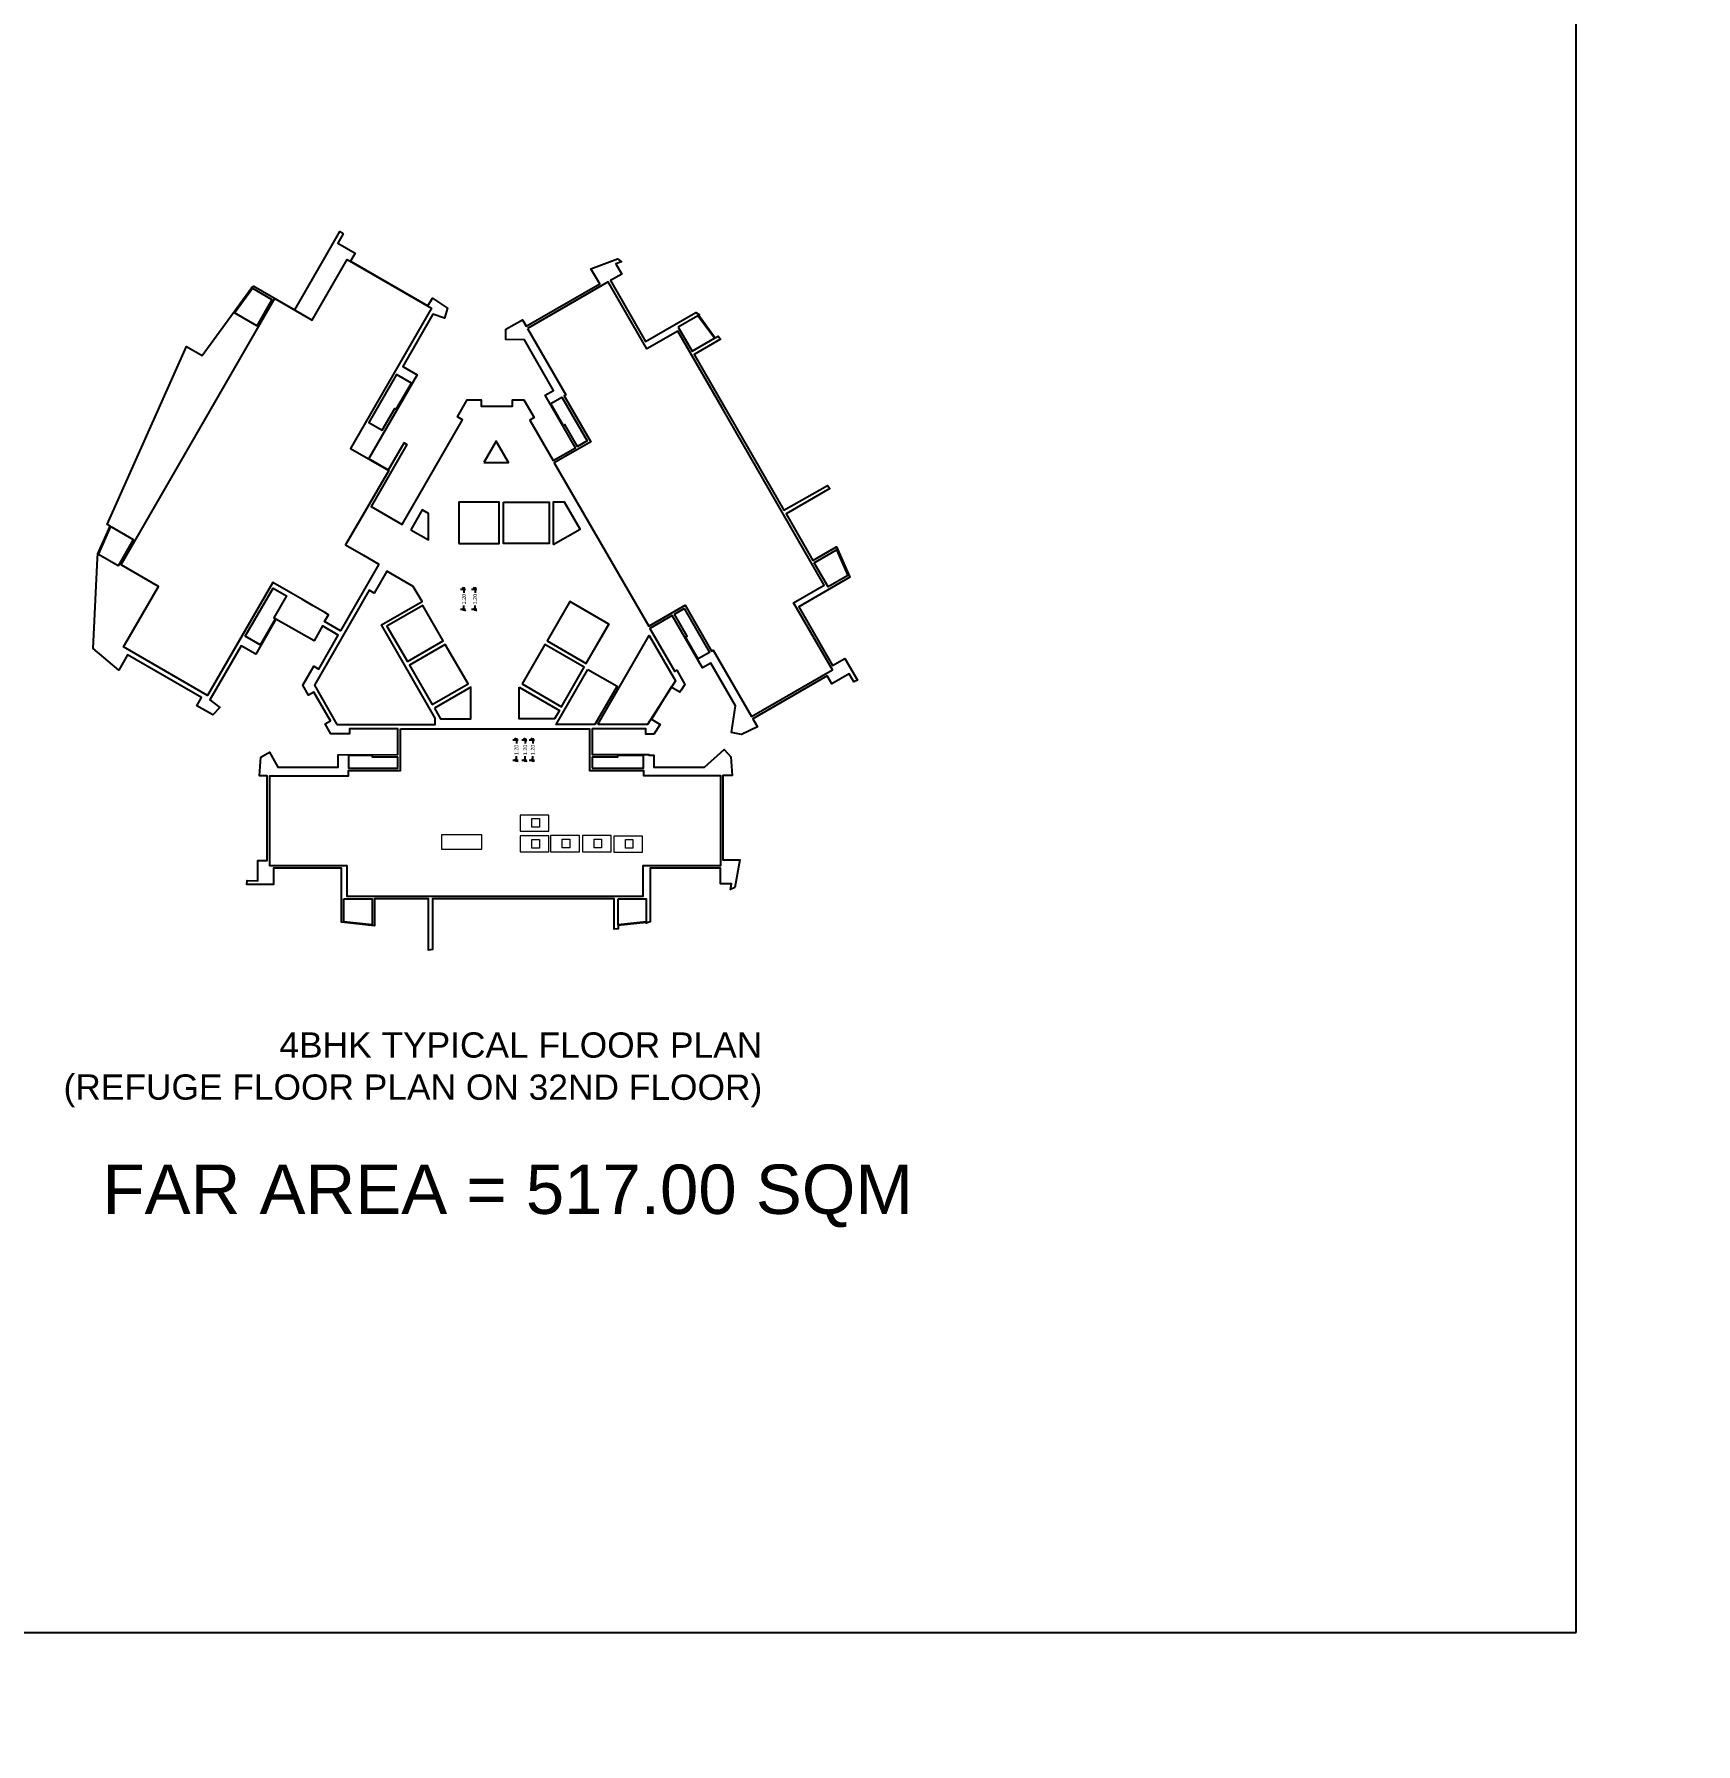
# Model space of a CAD drawing. Header units: metres. Extents: x 256329 to 886268, y -249371 to 355.
# Drawn here: x 287458.4 to 287557, y -1403.5 to -1302 of the extents above; entities that cross this region are included whole.
import ezdxf

# ---------------------------------------------------------------- set-up
doc = ezdxf.new("R2010")
doc.units = ezdxf.units.M
doc.header["$MEASUREMENT"] = 0
doc.header["$PDMODE"] = 35
doc.layers.get('0').update_dxf_attribs({"lineweight": 18})
doc.layers.get('Defpoints').update_dxf_attribs({"lineweight": 20})
doc.layers.add('A_TEXT', color=4, linetype='Continuous', lineweight=0, transparency=0.3)
for name, color, linetype, lineweight in [('BLK_2_FLR_37_BATH', 7, 'Continuous', 0), ('BLK_2_FLR_37_EXIT_WIDTH_DOOR', 7, 'Continuous', 0), ('BLK_2_FLR_37_LIFT_10', 7, 'Continuous', 0), ('BLK_2_FLR_37_LIFT_11', 7, 'Continuous', 0), ('BLK_2_FLR_37_LIFT_12', 7, 'Continuous', 0), ('BLK_2_FLR_37_LIFT_7', 7, 'Continuous', 0), ('BLK_2_FLR_37_LIFT_8', 7, 'Continuous', 0), ('BLK_2_FLR_37_LIFT_9', 7, 'Continuous', 0), ('BLK_2_FLR_37_UNITFA', 7, 'Continuous', 0)]:
    doc.layers.add(name, color=color, linetype=linetype, lineweight=lineweight)
for name, color, linetype in [('BLK_2_FLR_37_BLT_UP_AREA', 25, 'Continuous'), ('BLK_2_FLR_37_BLT_UP_AREA_DEDUCT', 25, 'Continuous'), ('BLK_2_FLR_37_CARPET_AREA', 25, 'Continuous'), ('BLK_2_FLR_37_FAR_AREA_DEDUCT', 7, 'Continuous'), ('BLK_2_FLR_37_WATER_CLOSET', 2, 'Continuous')]:
    doc.layers.add(name, color=color, linetype=linetype)
doc.layers.add('BLK_2_FLR_37_EXIT_WIDTH_STAIR', color=7, linetype='Continuous', plot=False)
doc.layers.add('SPA COMMENT', color=7, linetype='Continuous', true_color=0xeb0505)
doc.styles.add('Arial', font='arial.ttf')
doc.styles.get("Standard").update_dxf_attribs({"font": 'arial.ttf'})
doc.dimstyles.new('METRIC DIM', dxfattribs={"dimtxt": 0.23, "dimasz": 0.18, "dimexe": 0.1, "dimexo": 0.1, "dimgap": 0.09, "dimtad": 0, "dimzin": 0, "dimdsep": 46, "dimtxsty": 'Standard', "dimblk": 'OBLIQUE', "dimcen": 0, "dimdle": 0.1, "dimclrd": 147, "dimclre": 147, "dimclrt": 7, "dimadec": 0, "dimazin": 0, "dimtfac": 1, "dimtofl": 0, "dimtmove": 0, "dimatfit": 2, "dimfxl": 0.125, "dimtolj": 1, "dimtzin": 0, "dimarcsym": 0})

# ---------------------------------------------------------------- blocks, each defined once
blk = doc.blocks.new('_Oblique')
at = {"color": 0, "linetype": 'ByBlock', "lineweight": -2}
blk.add_line((-0.5, -0.5), (0.5, 0.5), dxfattribs=at)
blk = doc.blocks.new('*D1563')
at = {"layer": 'BLK_2_FLR_37_EXIT_WIDTH_DOOR', "color": 147, "lineweight": -2, "transparency": 16777216}
for p, q in [((287486.788827, -1343.89314), (287487.09589, -1343.89314)), ((287486.99589, -1343.79314), (287486.99589, -1344.11644)), ((287486.99589, -1345.19474), (287486.99589, -1344.87144)), ((287486.788827, -1345.09474), (287487.09589, -1345.09474))]:
    blk.add_line(p, q, dxfattribs=at)
at = {"layer": 'Defpoints', "color": 0, "transparency": 16777216}
for p in [(287486.688827, -1343.89314), (287486.688827, -1345.09474), (287486.99589, -1345.09474)]:
    blk.add_point(p, dxfattribs=at)
at = {"layer": 'BLK_2_FLR_37_EXIT_WIDTH_DOOR', "color": 147, "lineweight": -2, "transparency": 16777216, "xscale": 0.18, "yscale": 0.18, "zscale": 0.18}
for p, rotation in [((287486.99589, -1343.89314), 90), ((287486.99589, -1345.09474), 270)]:
    blk.add_blockref('_Oblique', p, dxfattribs=dict(at, rotation=rotation))
at = {"layer": 'BLK_2_FLR_37_EXIT_WIDTH_DOOR', "color": 7, "transparency": 16777216, "insert": (287486.99589, -1344.49394), "char_height": 0.23, "attachment_point": 5, "rotation": 90}
blk.add_mtext('\\A1;1.20', dxfattribs=at)
blk = doc.blocks.new('*D1564')
at = {"layer": 'BLK_2_FLR_37_EXIT_WIDTH_DOOR', "color": 147, "lineweight": -2, "transparency": 16777216}
for p, q in [((287487.309395, -1343.89314), (287487.616458, -1343.89314)), ((287487.516458, -1343.79314), (287487.516458, -1344.11644)), ((287487.516458, -1345.19474), (287487.516458, -1344.87144)), ((287487.309395, -1345.09474), (287487.616458, -1345.09474))]:
    blk.add_line(p, q, dxfattribs=at)
at = {"layer": 'Defpoints', "color": 0, "transparency": 16777216}
for p in [(287487.209395, -1343.89314), (287487.209395, -1345.09474), (287487.516458, -1345.09474)]:
    blk.add_point(p, dxfattribs=at)
at = {"layer": 'BLK_2_FLR_37_EXIT_WIDTH_DOOR', "color": 147, "lineweight": -2, "transparency": 16777216, "xscale": 0.18, "yscale": 0.18, "zscale": 0.18}
for p, rotation in [((287487.516458, -1343.89314), 90), ((287487.516458, -1345.09474), 270)]:
    blk.add_blockref('_Oblique', p, dxfattribs=dict(at, rotation=rotation))
at = {"layer": 'BLK_2_FLR_37_EXIT_WIDTH_DOOR', "color": 7, "transparency": 16777216, "insert": (287487.516458, -1344.49394), "char_height": 0.23, "attachment_point": 5, "rotation": 90}
blk.add_mtext('\\A1;1.20', dxfattribs=at)
blk = doc.blocks.new('*D1565')
at = {"layer": 'BLK_2_FLR_37_EXIT_WIDTH_DOOR', "color": 147, "lineweight": -2, "transparency": 16777216}
for p, q in [((287487.759774, -1343.89314), (287488.066837, -1343.89314)), ((287487.966837, -1343.79314), (287487.966837, -1344.11644)), ((287487.966837, -1345.19474), (287487.966837, -1344.87144)), ((287487.759774, -1345.09474), (287488.066837, -1345.09474))]:
    blk.add_line(p, q, dxfattribs=at)
at = {"layer": 'Defpoints', "color": 0, "transparency": 16777216}
for p in [(287487.659774, -1343.89314), (287487.659774, -1345.09474), (287487.966837, -1345.09474)]:
    blk.add_point(p, dxfattribs=at)
at = {"layer": 'BLK_2_FLR_37_EXIT_WIDTH_DOOR', "color": 147, "lineweight": -2, "transparency": 16777216, "xscale": 0.18, "yscale": 0.18, "zscale": 0.18}
for p, rotation in [((287487.966837, -1343.89314), 90), ((287487.966837, -1345.09474), 270)]:
    blk.add_blockref('_Oblique', p, dxfattribs=dict(at, rotation=rotation))
at = {"layer": 'BLK_2_FLR_37_EXIT_WIDTH_DOOR', "color": 7, "transparency": 16777216, "insert": (287487.966837, -1344.49394), "char_height": 0.23, "attachment_point": 5, "rotation": 90}
blk.add_mtext('\\A1;1.20', dxfattribs=at)
blk = doc.blocks.new('*D1566')
at = {"layer": 'BLK_2_FLR_37_EXIT_WIDTH_STAIR', "color": 147, "lineweight": -2, "transparency": 16777216}
for p, q in [((287484.336332, -1334.944261), (287484.643395, -1334.944261)), ((287484.543395, -1334.844261), (287484.543395, -1335.167561)), ((287484.336332, -1336.145861), (287484.643395, -1336.145861)), ((287484.543395, -1336.245861), (287484.543395, -1335.922561))]:
    blk.add_line(p, q, dxfattribs=at)
at = {"layer": 'Defpoints', "color": 0, "transparency": 16777216}
for p in [(287484.236332, -1334.944261), (287484.236332, -1336.145861), (287484.543395, -1336.145861)]:
    blk.add_point(p, dxfattribs=at)
at = {"layer": 'BLK_2_FLR_37_EXIT_WIDTH_STAIR', "color": 147, "lineweight": -2, "transparency": 16777216, "xscale": 0.18, "yscale": 0.18, "zscale": 0.18}
for p, rotation in [((287484.543395, -1334.944261), 90), ((287484.543395, -1336.145861), 270)]:
    blk.add_blockref('_Oblique', p, dxfattribs=dict(at, rotation=rotation))
at = {"layer": 'BLK_2_FLR_37_EXIT_WIDTH_STAIR', "color": 7, "transparency": 16777216, "insert": (287484.543395, -1335.545061), "char_height": 0.23, "attachment_point": 5, "rotation": 90}
blk.add_mtext('\\A1;1.20', dxfattribs=at)
blk = doc.blocks.new('*D1567')
at = {"layer": 'BLK_2_FLR_37_EXIT_WIDTH_STAIR', "color": 147, "lineweight": -2, "transparency": 16777216}
for p, q in [((287483.675386, -1334.944261), (287483.98245, -1334.944261)), ((287483.88245, -1334.844261), (287483.88245, -1335.167561)), ((287483.675386, -1336.145861), (287483.98245, -1336.145861)), ((287483.88245, -1336.245861), (287483.88245, -1335.922561))]:
    blk.add_line(p, q, dxfattribs=at)
at = {"layer": 'Defpoints', "color": 0, "transparency": 16777216}
for p in [(287483.575386, -1334.944261), (287483.575386, -1336.145861), (287483.88245, -1336.145861)]:
    blk.add_point(p, dxfattribs=at)
at = {"layer": 'BLK_2_FLR_37_EXIT_WIDTH_STAIR', "color": 147, "lineweight": -2, "transparency": 16777216, "xscale": 0.18, "yscale": 0.18, "zscale": 0.18}
for p, rotation in [((287483.88245, -1334.944261), 90), ((287483.88245, -1336.145861), 270)]:
    blk.add_blockref('_Oblique', p, dxfattribs=dict(at, rotation=rotation))
at = {"layer": 'BLK_2_FLR_37_EXIT_WIDTH_STAIR', "color": 7, "transparency": 16777216, "insert": (287483.88245, -1335.545061), "char_height": 0.23, "attachment_point": 5, "rotation": 90}
blk.add_mtext('\\A1;1.20', dxfattribs=at)

msp = doc.modelspace()

# ---------------------------------------------------------------- linework, layer by layer
at = {"layer": 'BLK_2_FLR_37_BATH', "color": 3, "linetype": 'ByBlock', "lineweight": 9}
for points in [[(287487.218607, -1349.309504), (287488.920407, -1349.309504), (287488.920407, -1348.355668), (287487.218607, -1348.355668)], [(287487.218607, -1350.54173), (287488.920407, -1350.54173), (287488.920407, -1349.587894), (287487.218607, -1349.587894)], [(287489.025554, -1350.529014), (287490.727354, -1350.529014), (287490.727354, -1349.575177), (287489.025554, -1349.575177)], [(287490.908956, -1350.529014), (287492.610756, -1350.529014), (287492.610756, -1349.575177), (287490.908956, -1349.575177)], [(287492.76685, -1350.554444), (287494.46865, -1350.554444), (287494.46865, -1349.600608), (287492.76685, -1349.600608)]]:
    msp.add_lwpolyline(points, close=True, dxfattribs=at)
at = {"layer": 'BLK_2_FLR_37_BLT_UP_AREA', "color": 14, "elevation": 0.085282}
msp.add_lwpolyline([(287486.365966, -1319.537691), (287487.349733, -1318.969568), (287487.574462, -1319.358772), (287491.93442, -1316.841067), (287491.41868, -1315.94718), (287492.99697, -1315.363991), (287493.230032, -1315.524307), (287492.896766, -1315.64993), (287493.24663, -1316.257703), (287492.573572, -1316.644918), (287494.658036, -1320.256629), (287497.645052, -1318.532842), (287497.858675, -1318.673847), (287497.80772, -1318.703174), (287498.788789, -1320.041982), (287498.963072, -1319.941356), (287499.099831, -1320.129214), (287497.534996, -1321.032686), (287502.863801, -1330.263979), (287505.449785, -1328.794475), (287505.583013, -1328.98314), (287502.987195, -1330.481017), (287504.586761, -1333.252178), (287505.972805, -1332.452011), (287506.76414, -1334.247515), (287503.741942, -1335.99322), (287505.751877, -1339.474473), (287506.470777, -1339.059668), (287507.220775, -1340.357472), (287507.014765, -1340.460653), (287506.736712, -1339.97905), (287505.701345, -1340.579435), (287505.425493, -1340.100387), (287501.020802, -1342.643523), (287501.295671, -1343.121257), (287500.343558, -1343.579888), (287499.755393, -1343.461399), (287499.999097, -1341.877972), (287498.534417, -1339.342821), (287498.038821, -1339.629077), (287496.236097, -1336.514573), (287494.913588, -1337.278124), (287496.391475, -1339.833453), (287496.511549, -1339.764228), (287496.994832, -1340.602108), (287496.771096, -1340.949643), (287496.689985, -1341.074314), (287496.18159, -1340.760661), (287495.005481, -1342.66903), (287495.512051, -1342.990599), (287495.152509, -1343.547854), (287494.678095, -1343.547852), (287494.678095, -1343.238964), (287491.488057, -1343.238964), (287491.487927, -1344.771305), (287494.842446, -1344.771304), (287494.842446, -1344.799476), (287495.142575, -1344.799497), (287495.142547, -1345.509835), (287498.156126, -1345.509954), (287499.315082, -1344.465575), (287499.718135, -1344.910025), (287499.794463, -1346.009218), (287499.242447, -1346.009282), (287499.242395, -1351.019251), (287500.24997, -1351.019402), (287499.952248, -1352.660597), (287499.700162, -1352.762876), (287499.76037, -1352.431134), (287499.091042, -1352.430656), (287499.091545, -1351.511704), (287494.919375, -1351.51143), (287494.921596, -1354.684945), (287494.689, -1354.77725), (287494.689002, -1354.73348), (287493.022353, -1354.913274), (287493.02185, -1355.103359), (287492.793055, -1355.130001), (287492.793055, -1353.330195), (287482.009909, -1353.332193), (287482.010324, -1356.340051), (287481.781189, -1356.364525), (287481.779888, -1353.332178), (287478.581188, -1353.330195), (287478.581188, -1354.929515), (287476.611095, -1354.71623), (287476.610087, -1351.510276), (287472.591884, -1351.510154), (287472.591227, -1352.479201), (287471.011656, -1352.476984), (287471.027215, -1352.247789), (287471.659772, -1352.249648), (287471.66043, -1351.049666), (287472.211095, -1351.049665), (287472.211094, -1346.029745), (287471.75119, -1346.030487), (287471.837246, -1344.922136), (287472.3569, -1344.622203), (287472.84417, -1345.522463), (287476.429505, -1345.522953), (287476.429539, -1344.772908), (287479.965357, -1344.77228), (287479.965741, -1343.236388), (287477.094635, -1343.237189), (287477.094812, -1343.543336), (287475.994684, -1343.543502), (287475.6503, -1342.947063), (287475.974631, -1342.759788), (287474.986594, -1341.057589), (287474.662237, -1341.243337), (287474.320379, -1340.651848), (287474.967893, -1339.528358), (287475.271135, -1339.703128), (287476.429073, -1337.681018), (287475.492585, -1337.137672), (287474.987745, -1338.01121), (287472.729202, -1336.729825), (287471.533062, -1338.803613), (287470.675712, -1338.308112), (287468.816567, -1341.514204), (287469.400795, -1341.979016), (287468.985316, -1342.418525), (287468.036449, -1341.870138), (287468.31371, -1341.390397), (287463.929584, -1338.855902), (287463.409732, -1339.755637), (287461.880382, -1338.466805), (287462.140387, -1333.122264), (287462.15975, -1332.866793), (287462.892838, -1331.218036), (287462.7188, -1331.117497), (287467.428596, -1320.552763), (287468.360491, -1321.09134), (287471.28801, -1317.068448), (287471.420268, -1316.974602), (287473.840959, -1318.374544), (287475.726779, -1315.11008), (287476.51711, -1313.741996), (287476.7084, -1313.870675), (287476.39492, -1314.421269), (287477.433882, -1315.021721), (287477.158198, -1315.498735), (287481.74157, -1318.147626), (287482.016956, -1317.67924), (287482.91449, -1318.282544), (287482.731273, -1318.872277), (287482.037236, -1318.647362), (287480.253611, -1321.733616), (287481.111673, -1322.229512), (287478.234, -1327.204635), (287479.402377, -1327.879892), (287480.329081, -1326.27594), (287480.502261, -1326.376026), (287478.372895, -1330.055479), (287480.218971, -1331.121028), (287483.801655, -1324.901978), (287483.498414, -1324.727207), (287484.081249, -1323.71594), (287484.896712, -1323.717293), (287484.896931, -1324.092171), (287486.755388, -1324.092204), (287486.755388, -1323.717178), (287487.444118, -1323.715946), (287488.053796, -1324.772894), (287487.785696, -1324.927634), (287489.167968, -1327.32847), (287490.492236, -1326.563901), (287488.694871, -1323.444059), (287489.191357, -1323.158109), (287487.464384, -1320.168338), (287486.367549, -1320.138229)], close=True, dxfattribs=at)
at = {"layer": 'BLK_2_FLR_37_BLT_UP_AREA_DEDUCT', "color": 14}
for points, elevation in [([(287471.329657, -1317.099768), (287472.494011, -1317.769509), (287471.595742, -1319.323808), (287470.269075, -1318.556314)], 0.085282), ([(287496.593988, -1319.40507), (287497.418442, -1320.834316), (287498.745304, -1320.06825), (287497.764224, -1318.729431)], 0.085282), ([(287480.766744, -1322.723162), (287479.890306, -1322.216637), (287478.241204, -1325.07012), (287479.030235, -1325.526121), (287479.781112, -1324.226859), (287479.868122, -1324.277174)], 0.085282), ([(287489.038361, -1323.939012), (287489.696372, -1323.559318), (287491.196939, -1326.158367), (287490.625606, -1326.488228), (287489.875175, -1325.189418), (287489.788992, -1325.239174)], 0.085282), ([(287485.067314, -1327.437582), (287486.520896, -1327.437945), (287485.794316, -1326.178764)], 0.085282), ([(287480.737996, -1331.428861), (287481.779616, -1332.030464), (287481.781118, -1330.460266), (287481.412983, -1330.248094)], 0.085282), ([(287483.58196, -1332.237348), (287485.978277, -1332.237348), (287485.978277, -1329.787947), (287483.58196, -1329.787947)], 0.085282), ([(287486.232573, -1329.788011), (287488.932573, -1329.787452), (287488.93196, -1332.238686), (287486.23196, -1332.238011)], 0.085282), ([(287489.18236, -1332.299898), (287490.768553, -1331.390707), (287489.843001, -1329.788914), (287489.182572, -1329.788749)], 0.085282), ([(287462.936671, -1331.243766), (287464.262093, -1332.008997), (287463.365744, -1333.564391), (287462.202911, -1332.892524)], 0.085282), ([(287504.663226, -1333.382627), (287505.990057, -1332.616507), (287506.659257, -1334.136204), (287505.493026, -1334.808713)], 0.085282), ([(287488.813746, -1338.028389), (287491.134015, -1339.366877), (287492.475878, -1337.02488), (287490.166191, -1335.691532)], 0.085282), ([(287480.527789, -1339.245066), (287482.649446, -1338.021354), (287481.439272, -1335.925673), (287479.316978, -1337.149752)], 0.085282), ([(287496.37035, -1336.438398), (287496.941699, -1336.108534), (287498.441709, -1338.706657), (287497.783859, -1339.08663), (287497.034177, -1337.787173), (287497.120354, -1337.737456)], 0.085282), ([(287491.826116, -1342.988964), (287494.87595, -1337.709455), (287496.424814, -1340.391214), (287494.769844, -1342.988964)], 0.085282), ([(287482.00225, -1341.798917), (287484.124599, -1340.576166), (287482.774454, -1338.237855), (287480.652161, -1339.460701)], 0.085282), ([(287487.3293, -1340.577712), (287489.667635, -1341.927597), (287491.01752, -1339.589262), (287488.679185, -1338.239377)], 0.085282), ([(287491.234309, -1339.713772), (287492.966283, -1340.713872), (287491.65257, -1342.988964), (287489.343032, -1342.988964)], 0.085282), ([(287482.130629, -1342.021255), (287482.48639, -1342.637398), (287484.296639, -1342.638824), (287484.297121, -1340.76498)], 0.085282), ([(287487.155116, -1340.765825), (287489.542646, -1342.144109), (287489.25644, -1342.63892), (287487.155084, -1342.638883)], 0.085282), ([(287477.029602, -1344.821894), (287477.029518, -1345.571292), (287479.965549, -1345.571292), (287479.965549, -1344.921305), (287478.465562, -1344.921305), (287478.465553, -1344.821772)], 0.042641), ([(287491.487992, -1345.571291), (287494.542164, -1345.571292), (287494.540776, -1344.821904), (287492.987988, -1344.821772), (287492.987979, -1344.922281), (287491.487992, -1344.922282)], 0.085282), ([(287476.761094, -1353.332792), (287478.431188, -1353.332792), (287478.431188, -1354.864218), (287476.761094, -1354.683407)], 0.042641), ([(287493.022353, -1353.331983), (287494.691611, -1353.332682), (287494.692447, -1354.683407), (287493.021069, -1354.864357)], 0.085282)]:
    msp.add_lwpolyline(points, close=True, dxfattribs=dict(at, elevation=elevation))
msp.add_lwpolyline([(287470.912153, -1337.751769), (287472.560707, -1334.899233), (287473.349738, -1335.355234), (287472.598861, -1336.654497), (287472.685884, -1336.70479), (287471.788188, -1338.258063)], close=True, dxfattribs=at)
at = {"layer": 'BLK_2_FLR_37_CARPET_AREA', "color": 14, "elevation": 0.042641}
msp.add_lwpolyline([(287478.842035, -1333.464553), (287476.55499, -1337.421796), (287475.616245, -1336.880995), (287475.852462, -1336.472275), (287475.6358, -1336.347128), (287475.6358, -1336.347128), (287474.942742, -1335.946489), (287474.942742, -1335.946489), (287474.295281, -1335.5723), (287474.295281, -1335.5723), (287473.603245, -1335.172355), (287473.603245, -1335.172355), (287472.5545, -1334.566238), (287468.678892, -1341.272042), (287463.67827, -1338.38196), (287465.75487, -1334.788881), (287463.544238, -1333.511258), (287472.672659, -1317.716577), (287474.883264, -1318.994243), (287476.959891, -1315.401118), (287481.960559, -1318.291226), (287477.156232, -1326.599499), (287479.416594, -1327.905905), (287477.878614, -1330.567025), (287477.878614, -1330.567025), (287477.278068, -1331.606168), (287477.278068, -1331.606168), (287476.864529, -1332.321704), (287477.932776, -1332.939411), (287477.932776, -1332.939411)], close=True, dxfattribs=at)
at = {"layer": 'BLK_2_FLR_37_FAR_AREA_DEDUCT', "color": 14, "elevation": 0.085282}
for points in [[(287487.649927, -1319.487265), (287489.924339, -1323.427773), (287489.826967, -1323.483985), (287491.401838, -1326.212015), (287489.242606, -1327.458584), (287494.84405, -1337.145069), (287496.995661, -1335.900767), (287498.574114, -1338.63018), (287498.670057, -1338.574764), (287500.945874, -1342.513398), (287505.736165, -1339.747271), (287503.611755, -1336.067966), (287503.436787, -1335.764934), (287505.258767, -1334.712934), (287499.213278, -1324.242965), (287496.560639, -1319.64881), (287494.739676, -1320.700224), (287492.443573, -1316.719754)], [(287476.339853, -1342.985864), (287482.18214, -1342.987326), (287482.182223, -1342.610579), (287478.985504, -1337.075422), (287481.393805, -1335.686811), (287480.876848, -1334.795619), (287479.312408, -1333.893998), (287478.564862, -1335.189817), (287478.261621, -1335.015047), (287475.009127, -1340.65839)], [(287480.115549, -1343.237773), (287491.337992, -1343.238964), (287491.337993, -1345.720058), (287494.542402, -1345.720057), (287494.542435, -1346.009821), (287499.092446, -1346.009299), (287499.091628, -1351.360141), (287494.491452, -1351.359843), (287494.491334, -1353.180195), (287476.959917, -1353.180195), (287476.960044, -1351.360285), (287472.362031, -1351.360147), (287472.361097, -1346.029502), (287477.029467, -1346.02197), (287477.029468, -1345.720057), (287480.11555, -1345.720058)]]:
    msp.add_lwpolyline(points, close=True, dxfattribs=at)
at = {"layer": 'BLK_2_FLR_37_LIFT_10', "color": 1, "linetype": 'ByBlock', "lineweight": 9, "elevation": 0.085282}
msp.add_lwpolyline([(287484.126048, -1340.571382), (287482.774087, -1338.234247), (287480.652774, -1339.460024), (287482.004735, -1341.79716)], close=True, dxfattribs=at)
at = {"layer": 'BLK_2_FLR_37_LIFT_11', "color": 1, "linetype": 'ByBlock', "lineweight": 9, "elevation": 0.085282}
msp.add_lwpolyline([(287491.018133, -1339.587352), (287488.679798, -1338.237467), (287487.329913, -1340.575802), (287489.668248, -1341.925687)], close=True, dxfattribs=at)
at = {"layer": 'BLK_2_FLR_37_LIFT_12', "color": 2, "linetype": 'ByBlock', "lineweight": 9, "elevation": 0.166737}
msp.add_lwpolyline([(287490.161691, -1335.686671), (287492.487895, -1337.029553), (287491.13801, -1339.367888), (287488.809246, -1338.023528)], close=True, dxfattribs=at)
at = {"layer": 'BLK_2_FLR_37_LIFT_7', "color": 1, "linetype": 'ByBlock', "lineweight": 9, "elevation": 0.085282}
msp.add_lwpolyline([(287486.23196, -1332.236776), (287488.932573, -1332.236776), (287488.932573, -1329.787452), (287486.23196, -1329.787452)], close=True, dxfattribs=at)
at = {"layer": 'BLK_2_FLR_37_LIFT_8', "color": 1, "linetype": 'ByBlock', "lineweight": 9, "elevation": 0.085282}
msp.add_lwpolyline([(287483.582573, -1332.235438), (287485.983186, -1332.235438), (287485.983186, -1329.786038), (287483.582573, -1329.786038)], close=True, dxfattribs=at)
at = {"layer": 'BLK_2_FLR_37_LIFT_9', "color": 1, "linetype": 'ByBlock', "lineweight": 9, "elevation": 0.202279}
msp.add_lwpolyline([(287481.445788, -1335.933769), (287479.318695, -1337.147205), (287480.52808, -1339.244023), (287482.661059, -1338.012417)], close=True, dxfattribs=at)
at = {"layer": 'BLK_2_FLR_37_UNITFA', "color": 5}
msp.add_lwpolyline([(287484.947364, -1349.532631), (287482.541282, -1349.532631), (287482.541282, -1350.383353), (287484.947364, -1350.383353)], close=True, dxfattribs=at)
at = {"layer": 'BLK_2_FLR_37_WATER_CLOSET', "color": 3, "linetype": 'ByBlock', "lineweight": 9}
for points in [[(287487.907413, -1348.567227), (287488.360011, -1348.567227), (287488.360011, -1349.083587), (287487.907413, -1349.083587)], [(287487.907413, -1349.799453), (287488.360011, -1349.799453), (287488.360011, -1350.315813), (287487.907413, -1350.315813)], [(287489.71436, -1349.786737), (287490.166959, -1349.786737), (287490.166959, -1350.303097), (287489.71436, -1350.303097)], [(287491.597763, -1349.786737), (287492.050361, -1349.786737), (287492.050361, -1350.303097), (287491.597763, -1350.303097)], [(287493.455656, -1349.812167), (287493.908255, -1349.812167), (287493.908255, -1350.328527), (287493.455656, -1350.328527)]]:
    msp.add_lwpolyline(points, close=True, dxfattribs=at)
at = {"layer": 'SPA COMMENT'}
msp.add_lwpolyline([(287549.868044, -583.736411), (287389.515913, -583.736411), (287389.515913, -1396.857161), (287549.868044, -1396.857161)], close=True, dxfattribs=at)

# ---------------------------------------------------------------- texts
at = {"layer": 'A_TEXT', "lineweight": 0, "insert": (287501.575715, -1365.704905, 0.939372), "char_height": 1.5, "width": 49.030574, "attachment_point": 9, "rotation": 359.98202823, "style": 'Arial'}
msp.add_mtext('4BHK TYPICAL FLOOR PLAN\\P(REFUGE FLOOR PLAN ON 32ND FLOOR)', dxfattribs=at)
at = {"layer": 'A_TEXT', "lineweight": 0, "insert": (287510.511624, -1372.825005, 3.774443), "char_height": 2.927656, "width": 187.570469, "attachment_point": 9, "style": 'Arial'}
msp.add_mtext('\\pxt13;FAR AREA = 517.00 SQM', dxfattribs=at)

# ---------------------------------------------------------------- dimensions: what is measured, and where the dimension line sits
at = {"layer": 'BLK_2_FLR_37_EXIT_WIDTH_DOOR', "color": 1}
for base, p1, p2, picture, middle in [((287486.99589, -1345.09474), (287486.688827, -1343.89314), (287486.688827, -1345.09474), '*D1563', (287486.99589, -1344.49394)), ((287487.516458, -1345.09474), (287487.209395, -1343.89314), (287487.209395, -1345.09474), '*D1564', (287487.516458, -1344.49394)), ((287487.966837, -1345.09474), (287487.659774, -1343.89314), (287487.659774, -1345.09474), '*D1565', (287487.966837, -1344.49394))]:
    dim = msp.add_linear_dim(base=base, p1=p1, p2=p2, angle=90, dimstyle='METRIC DIM', override={"dimfxl": 0.18}, dxfattribs=at)
    dim.commit()
    dim.dimension.update_dxf_attribs({"geometry": picture, "text_midpoint": middle})
at = {"layer": 'BLK_2_FLR_37_EXIT_WIDTH_STAIR', "color": 7}
for base, p1, p2, picture, middle in [((287483.88245, -1336.145861), (287483.575386, -1334.944261), (287483.575386, -1336.145861), '*D1567', (287483.88245, -1335.545061)), ((287484.543395, -1336.145861), (287484.236332, -1334.944261), (287484.236332, -1336.145861), '*D1566', (287484.543395, -1335.545061))]:
    dim = msp.add_linear_dim(base=base, p1=p1, p2=p2, angle=90, dimstyle='METRIC DIM', override={"dimfxl": 0.18}, dxfattribs=at)
    dim.commit()
    dim.dimension.update_dxf_attribs({"geometry": picture, "text_midpoint": middle})

doc.saveas('drawing.dxf')
